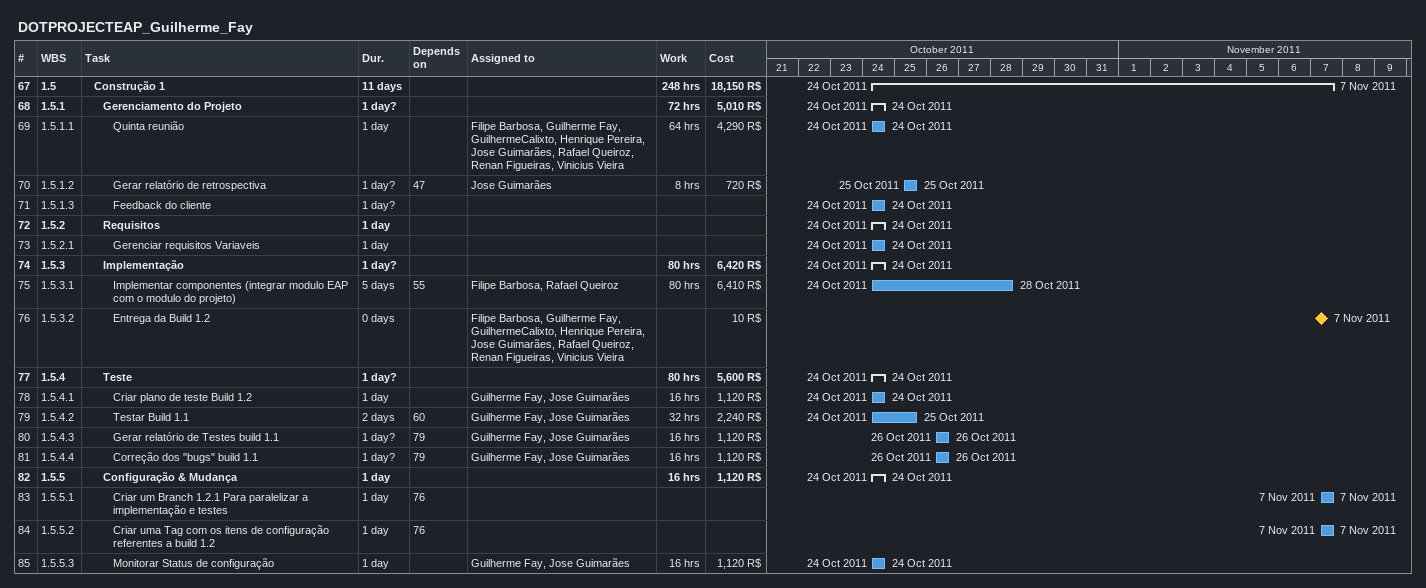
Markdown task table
DOTPROJECTEAP_Guilherme_Fay

| ID | WBS | Task | Duration | Start | Finish | Predecessors | Resources | Work (h) | Cost (R$) |
|---|---|---|---|---|---|---|---|---|---|
| 67 | 1.5 | **Construção 1** | 11d | 2011-10-24 | 2011-11-07 |  |  | 248 | 18150 |
| 68 | 1.5.1 | **Gerenciamento do Projeto** | 1d? | 2011-10-24 | 2011-10-24 |  |  | 72 | 5010 |
| 69 | 1.5.1.1 | Quinta reunião | 1d | 2011-10-24 | 2011-10-24 |  | Filipe Barbosa, Guilherme Fay, GuilhermeCalixto, Henrique Pereira, Jose Guimarães, Rafael Queiroz, Renan Figueiras, Vinicius Vieira | 64 | 4290 |
| 70 | 1.5.1.2 | Gerar relatório de retrospectiva | 1d? | 2011-10-25 | 2011-10-25 | 47 | Jose Guimarães | 8 | 720 |
| 71 | 1.5.1.3 | Feedback do cliente | 1d? | 2011-10-24 | 2011-10-24 |  |  |  |  |
| 72 | 1.5.2 | **Requisitos** | 1d | 2011-10-24 | 2011-10-24 |  |  |  |  |
| 73 | 1.5.2.1 | Gerenciar requisitos Variaveis | 1d | 2011-10-24 | 2011-10-24 |  |  |  |  |
| 74 | 1.5.3 | **Implementação** | 1d? | 2011-10-24 | 2011-10-24 |  |  | 80 | 6420 |
| 75 | 1.5.3.1 | Implementar componentes (integrar modulo EAP com o modulo do projeto) | 5d | 2011-10-24 | 2011-10-28 | 55 | Filipe Barbosa, Rafael Queiroz | 80 | 6410 |
| 76 | 1.5.3.2 | Entrega da Build 1.2 | 0d | 2011-11-07 | 2011-11-07 |  | Filipe Barbosa, Guilherme Fay, GuilhermeCalixto, Henrique Pereira, Jose Guimarães, Rafael Queiroz, Renan Figueiras, Vinicius Vieira |  | 10 |
| 77 | 1.5.4 | **Teste** | 1d? | 2011-10-24 | 2011-10-24 |  |  | 80 | 5600 |
| 78 | 1.5.4.1 | Criar plano de teste Build 1.2 | 1d | 2011-10-24 | 2011-10-24 |  | Guilherme Fay, Jose Guimarães | 16 | 1120 |
| 79 | 1.5.4.2 | Testar Build 1.1 | 2d | 2011-10-24 | 2011-10-25 | 60 | Guilherme Fay, Jose Guimarães | 32 | 2240 |
| 80 | 1.5.4.3 | Gerar relatório de Testes build 1.1 | 1d? | 2011-10-26 | 2011-10-26 | 79 | Guilherme Fay, Jose Guimarães | 16 | 1120 |
| 81 | 1.5.4.4 | Correção dos "bugs" build 1.1 | 1d? | 2011-10-26 | 2011-10-26 | 79 | Guilherme Fay, Jose Guimarães | 16 | 1120 |
| 82 | 1.5.5 | **Configuração & Mudança** | 1d | 2011-10-24 | 2011-10-24 |  |  | 16 | 1120 |
| 83 | 1.5.5.1 | Criar um Branch 1.2.1 Para paralelizar a implementação e testes | 1d | 2011-11-07 | 2011-11-07 | 76 |  |  |  |
| 84 | 1.5.5.2 | Criar uma Tag com os itens de configuração referentes a build 1.2 | 1d | 2011-11-07 | 2011-11-07 | 76 |  |  |  |
| 85 | 1.5.5.3 | Monitorar Status de configuração | 1d | 2011-10-24 | 2011-10-24 |  | Guilherme Fay, Jose Guimarães | 16 | 1120 |
